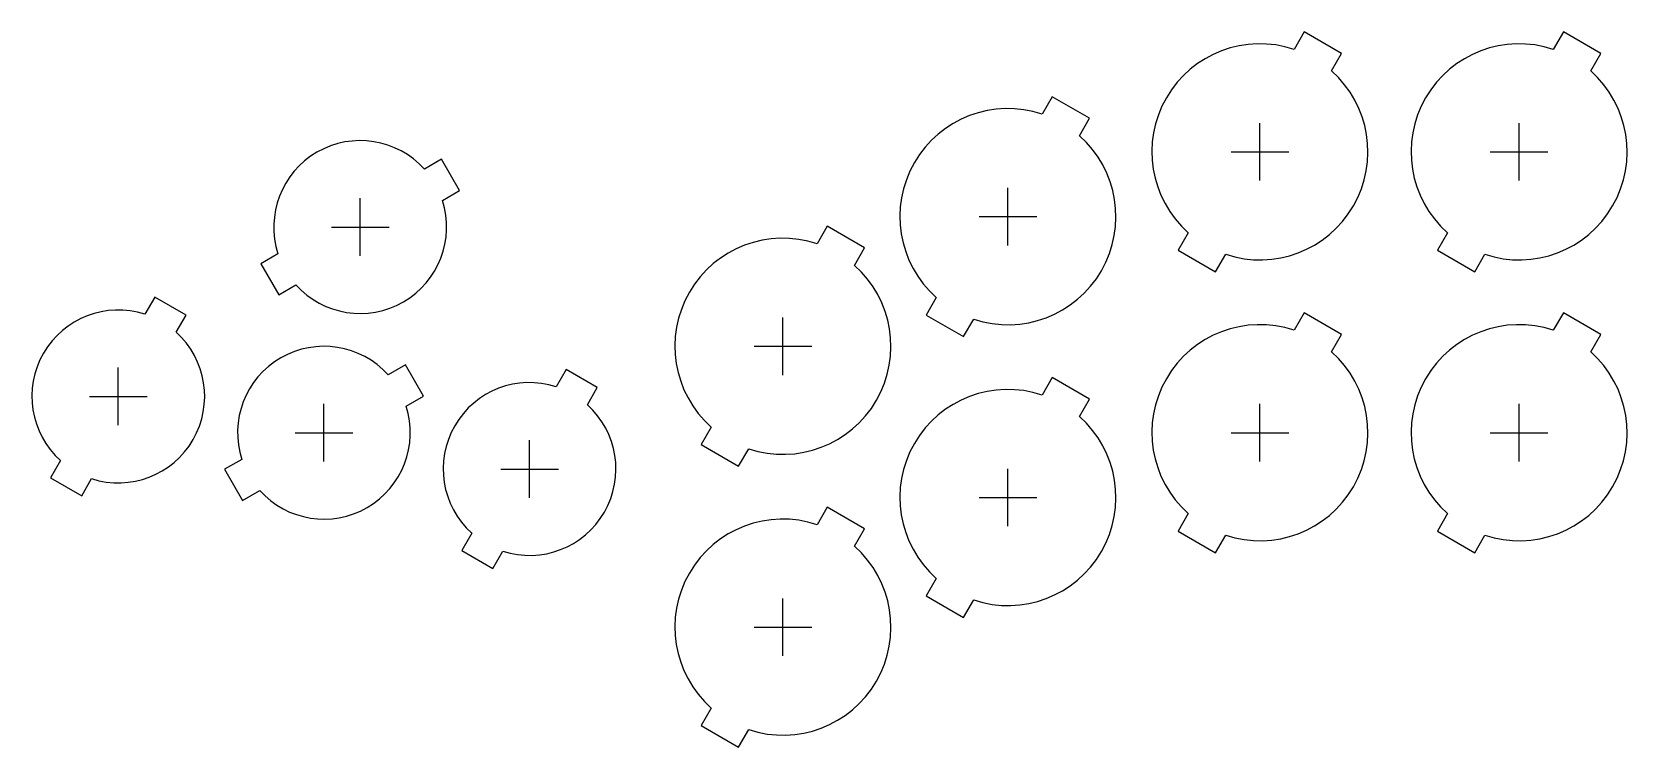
# Model space of a CAD drawing. Header units: millimetres. Extents: x -41 to 181, y -44 to 56.
import ezdxf

# ---------------------------------------------------------------- set-up
doc = ezdxf.new("R2010")
doc.units = ezdxf.units.MM
for name, color, linetype in [('BUTTONS_24', 1, 'Continuous'), ('BUTTONS_30', 5, 'Continuous'), ('REFERENCE', 8, 'Continuous')]:
    doc.layers.add(name, color=color, linetype=linetype)

msp = doc.modelspace()

# ---------------------------------------------------------------- linework, layer by layer
at = {"layer": 'BUTTONS_24'}
for points in [[(13.95, 36.59, 0.809427), (-6.38, 24.86), (-8.77, 23.47), (-6.27, 19.14), (-3.88, 20.53, 0.809427), (16.45, 32.26), (18.84, 33.64), (16.34, 37.97)], [(-24.86, 16.45, 0.809427), (-36.59, -3.88), (-37.97, -6.27), (-33.64, -8.77), (-32.26, -6.38, 0.809427), (-20.53, 13.95), (-19.14, 16.34), (-23.47, 18.84)], [(8.91, 8.03, 0.809427), (-11.41, -3.7), (-13.81, -5.08), (-11.31, -9.42), (-8.91, -8.03, 0.809427), (11.41, 3.7), (13.81, 5.08), (11.31, 9.42)], [(32.26, 6.38, 0.809427), (20.53, -13.95), (19.14, -16.34), (23.47, -18.84), (24.86, -16.45, 0.809427), (36.59, 3.88), (37.97, 6.27), (33.64, 8.77)]]:
    msp.add_lwpolyline(points, format="xyb", close=True, dxfattribs=at)
at = {"layer": 'BUTTONS_30'}
for points in [[(134.75, 53.23, 0.816497), (120.05, 27.77), (118.65, 25.34), (123.85, 22.34), (125.25, 24.77, 0.816497), (139.95, 50.23), (141.35, 52.66), (136.15, 55.66)], [(170.75, 53.23, 0.816497), (156.05, 27.77), (154.65, 25.34), (159.85, 22.34), (161.25, 24.77, 0.816497), (175.95, 50.23), (177.35, 52.66), (172.15, 55.66)], [(99.75, 44.23, 0.816497), (85.05, 18.77), (83.65, 16.34), (88.85, 13.34), (90.25, 15.77, 0.816497), (104.95, 41.23), (106.35, 43.66), (101.15, 46.66)], [(68.5, 26.23, 0.816497), (53.8, 0.77), (52.4, -1.66), (57.6, -4.66), (59, -2.23, 0.816497), (73.7, 23.23), (75.1, 25.66), (69.9, 28.66)], [(134.75, 14.23, 0.816497), (120.05, -11.23), (118.65, -13.66), (123.85, -16.66), (125.25, -14.23, 0.816497), (139.95, 11.23), (141.35, 13.66), (136.15, 16.66)], [(170.75, 14.23, 0.816497), (156.05, -11.23), (154.65, -13.66), (159.85, -16.66), (161.25, -14.23, 0.816497), (175.95, 11.23), (177.35, 13.66), (172.15, 16.66)], [(99.75, 5.23, 0.816497), (85.05, -20.23), (83.65, -22.66), (88.85, -25.66), (90.25, -23.23, 0.816497), (104.95, 2.23), (106.35, 4.66), (101.15, 7.66)], [(68.5, -12.77, 0.816497), (53.8, -38.23), (52.4, -40.66), (57.6, -43.66), (59, -41.23, 0.816497), (73.7, -15.77), (75.1, -13.34), (69.9, -10.34)]]:
    msp.add_lwpolyline(points, format="xyb", close=True, dxfattribs=at)
at = {"layer": 'REFERENCE'}
for p, q in [((130, 35), (130, 43)), ((166, 35), (166, 43)), ((126, 39), (134, 39)), ((162, 39), (170, 39)), ((95, 26), (95, 34)), ((5.04, 24.56), (5.04, 32.56)), ((91, 30), (99, 30)), ((1.04, 28.56), (9.04, 28.56)), ((63.75, 8), (63.75, 16)), ((59.75, 12), (67.75, 12)), ((-28.56, 1.04), (-28.56, 9.04)), ((-32.56, 5.04), (-24.56, 5.04)), ((0, -4), (0, 4)), ((130, -4), (130, 4)), ((166, -4), (166, 4)), ((-4, 0), (4, 0)), ((126, 0), (134, 0)), ((162, 0), (170, 0)), ((28.56, -9.04), (28.56, -1.04)), ((24.56, -5.04), (32.56, -5.04)), ((95, -13), (95, -5)), ((91, -9), (99, -9)), ((63.75, -31), (63.75, -23)), ((59.75, -27), (67.75, -27))]:
    msp.add_line(p, q, dxfattribs=at)

doc.saveas('drawing.dxf')
